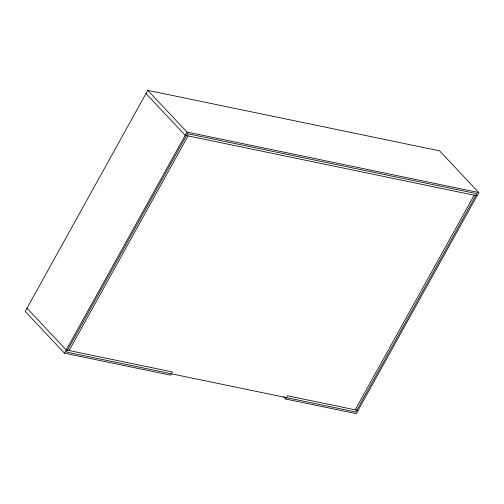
<?xml version="1.0" encoding="UTF-8"?>
<svg xmlns="http://www.w3.org/2000/svg" width="504" height="504" viewBox="0 0 504 504"><rect width="100%" height="100%" fill="white"/><g stroke="black" fill="none" stroke-linecap="round" stroke-linejoin="round"><path stroke-width="0.76" d="M283.582 396.749L285.73 399.029L356.246 413.652L478.8 192.559L439.551 150.835L147.754 90.348L25.2 311.441L64.449 353.165L170.636 375.178L172.418 371.952L66.238 349.946L26.989 308.221M64.449 353.165L187.003 132.073L147.754 90.348M69.073 350.532L188.055 135.885M285.73 399.029L287.519 395.81L358.035 410.426M355.2 409.834L474.176 195.193M187.003 132.073L478.8 192.559M477.011 195.779L185.22 135.299L145.965 93.574M187.457 133.711L66.434 352.038L355.799 412.014L476.816 193.687L187.457 133.711"/></g></svg>
